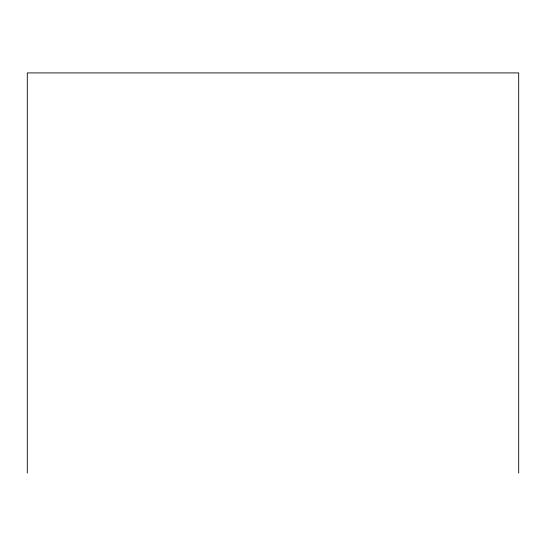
<?xml version="1.0" encoding="UTF-8"?>
<svg xmlns="http://www.w3.org/2000/svg" width="546" height="546" viewBox="0 0 546 546"><rect width="100%" height="100%" fill="white"/><g stroke="black" fill="none" stroke-linecap="round" stroke-linejoin="round"><path stroke-width="0.82" d="M518.7 473.089L518.7 72.911L27.3 72.911L27.3 473.089"/></g></svg>
